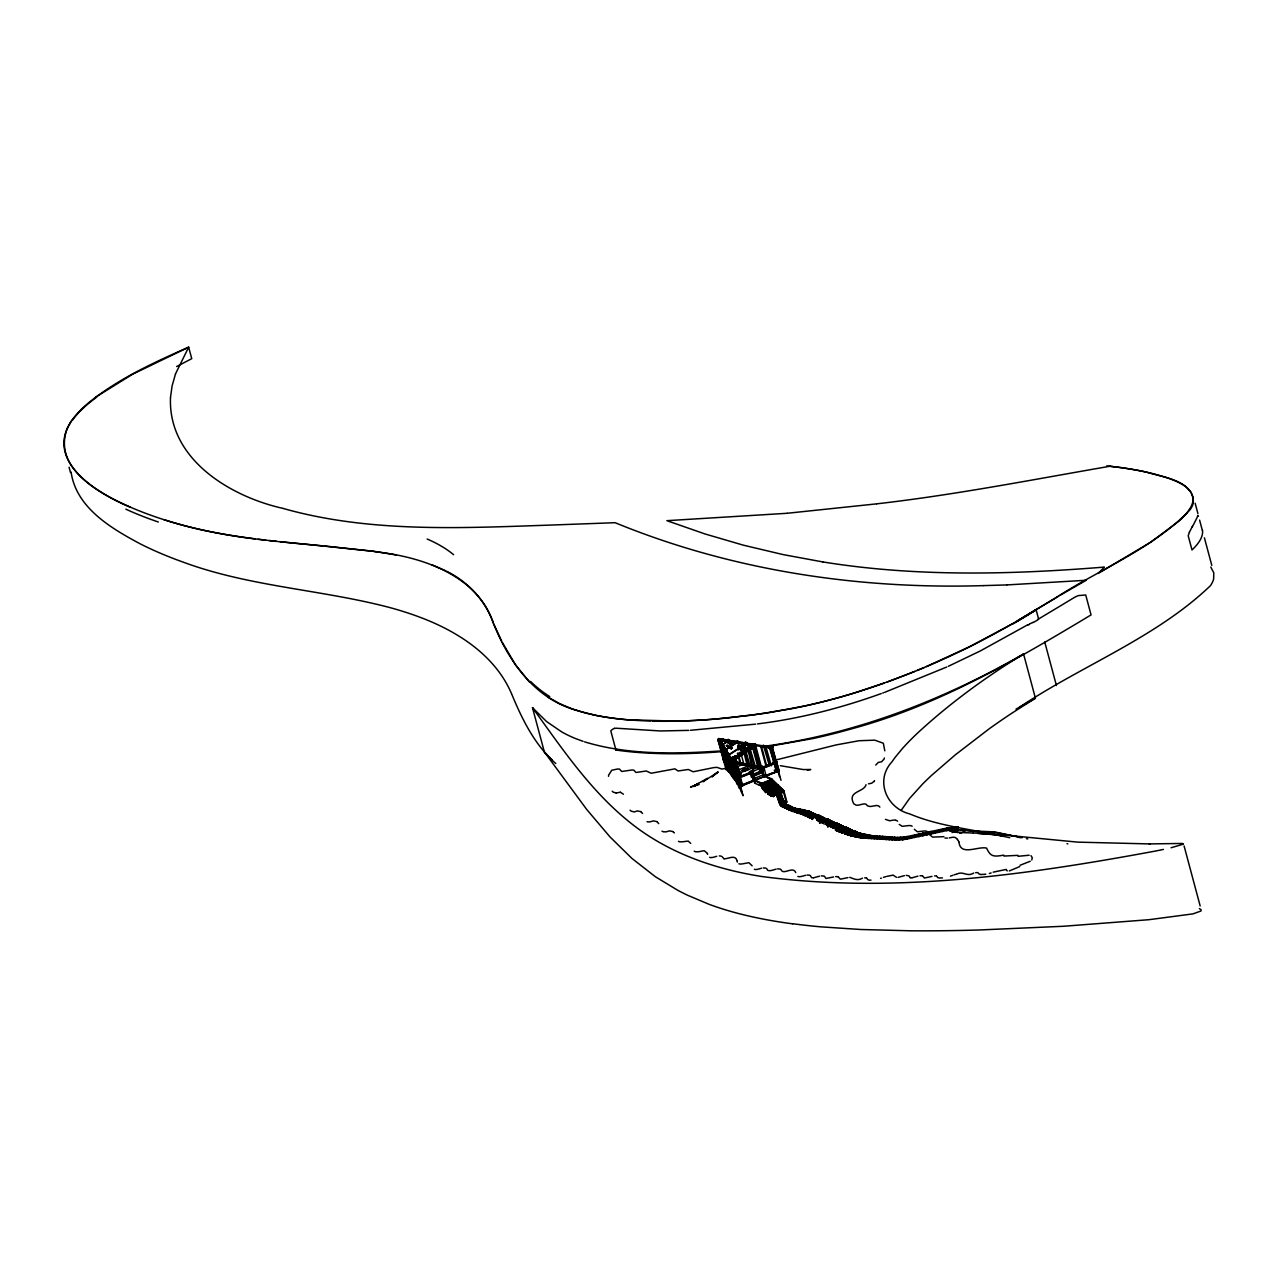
<?xml version="1.0" encoding="UTF-8"?>
<svg xmlns="http://www.w3.org/2000/svg" width="1278" height="1278" viewBox="0 0 1278 1278"><rect width="100%" height="100%" fill="white"/><g stroke="black" fill="none" stroke-linecap="round" stroke-linejoin="round"><path stroke-width="1.5" d="M170.485 397.698C168.025 459.042 229.912 496.439 282.757 508.34M170.485 397.538L172.083 385.988L175.501 373.927M734.371 758.797L734.307 756.384L737.662 755.49L734.499 757.071L734.371 758.797L731.575 760.969L718.555 738.556L772.152 747.342L770.89 748.157L718.188 739.435L724.083 761.432L725.425 760.889M742.518 770.267L744.243 770.57M745.122 770.219L746.56 769.675M737.981 747.774L742.79 750.729L737.853 753.828L741.048 753.397L742.981 751.432L738.173 748.461L738.269 745.425L743.652 746.224L747.518 749.116L755.458 744.659L747.326 748.429M738.173 748.461L738.269 745.425M956.551 829.214L958.356 827.074L946.647 828.144L946.359 829.71L946.599 830.604L958.788 829.646M868.273 838.384L898.674 840.189L907.076 839.071L907.428 837.473L907.188 836.563L897.603 837.441L870.845 835.588M743.732 770.826L742.55 770.171L743.716 769.356M746.017 769.5L742.869 770.155L743.684 769.276M1189.435 532.255L1188.189 535.738L1192.007 549.987L1193.572 548.422A102.48 33.707 -15 0 0 1202.502 530.274M175.501 373.879L188.665 347.201L132.624 374.198L95.754 397.107M875.734 765.075L878.29 762.423L881.692 761.752A29.25 12.908 84.9 0 1 883.881 759.404L884.392 757.966M1031.777 859.982L1032.257 857.746L1031.026 855.669M728.172 767.966L728.843 766.465L728.268 768.302M739.259 777.056L739.914 775.554L741.783 776.193L739.914 775.554M759.563 770.41L760.234 768.909L761.96 769.068L759.659 770.73M67.303 428.306C52.174 468.052 99.636 493.612 129.366 506.743C169.319 524.06 212.228 533.693 255.344 538.917M69.699 423.705L71.84 420.382A252.421 72.111 -12.7 0 1 87.447 403.736C117.56 379.087 153.264 362.776 188.649 347.153L191.748 358.671L176.636 366.546M901.166 810.396L909.473 798.558L922.62 784.021A509.858 167.674 -15 0 1 931.358 775.57L955.273 754.867L988.805 729.099A573.822 188.713 -15 0 1 1012.495 712.789L1035.42 698.235L1023.55 653.937C943.755 699.817 856.164 733.86 764.627 746.24M1192.486 526.472L1191.975 527.303M71.84 420.382C43.292 461.55 98.805 494.155 130.58 507.254M874.535 780.666L874.296 781.082A29.09 7.269 80.2 0 0 874.088 781.481M1189.467 509.379L1186.831 512.957M1183.476 844.135L1171.079 847.745M958.356 827.074L956.887 828.831L946.359 829.71L902.54 838.879L866.452 837.09L869.232 835.093L869.599 836.483L877.075 836.994L876.804 836.004L873.96 837.809L874.232 838.799L877.075 836.994L897.859 838.384L897.603 837.441L894.824 839.247L895.079 840.205L897.859 838.384L907.444 837.473L946.886 829.023L946.647 828.144L907.188 836.563L907.076 839.071M952.03 832.633L954.698 829.294L958.899 830.093M1020.02 865.286L1030.244 861.26M1019.748 866.58L1009.316 870.941M717.821 771.928L711.958 776.896L718.044 772.072L702.884 781.753L707.469 778.366L693.65 785.938L698.555 783.845L690.535 787.056L699.05 784.58M734.179 758.11L731.575 760.969M1038.135 619.319L1038.982 618.744M718.188 739.435L719.45 738.62L723.444 744.786L722.405 745.457L727.885 765.57M739.004 771.752L736.016 772.12L737.949 770.842L739.004 771.752L719.546 738.732L717.948 739.77L723.364 760.027L726.495 764.563M719.913 740.122L718.316 741.16L736.639 772.2L738.237 771.161L719.546 738.732M719.21 740.873L720.073 742.087L719.21 740.873L721.271 739.547L722.134 740.745M719.562 741.048L721.623 739.706M719.722 741.911L721.782 740.569L721.271 739.547M721.655 745.026L722.517 746.224L721.655 745.026L728.3 740.697L729.163 741.911M722.006 745.186L728.652 740.873M727.406 742.119L728.316 741.528L731.863 743.508L731.144 744.802L727.406 742.119L731.144 744.802M727.581 742.806L728.508 742.214L732.054 744.211M726.447 745.601L727.358 745.01L732.086 747.662L731.367 748.94L726.447 745.601L731.367 748.94M726.623 746.288L727.549 745.697L732.278 748.349M730.952 744.1L731.863 743.508M724.706 750.186L725.569 751.4L724.706 750.186L737.086 742.151L737.949 743.365M725.057 750.362L737.438 742.326M731.176 748.253L732.086 747.662M727.757 755.362L728.62 756.56L727.757 755.362L745.873 743.604L746.735 744.818M728.109 755.538L746.224 743.78M738.157 749.978L744.739 745.713M740.138 749.084L745.09 745.889M730.808 760.538L754.994 745.234L755.522 746.272L731.671 761.736L730.808 760.538L731.671 761.736M731.16 760.714L754.994 745.234M731.32 761.576L755.522 746.272M736.943 772.583L736.256 770.81L737.869 769.771M1039.509 618.408L1059.51 606.427M795.89 810.747L796.418 812.728L798.191 812.84L801.034 811.035L799.261 810.923L798.734 808.942L793.095 811.61L791.449 809.98L794.565 808.015L796.018 809.469L792.999 811.258L790.219 809.581L794.565 808.015M798.734 808.942L795.763 808.527L792.743 810.316L794.325 810.444L794.788 812.137L799.133 810.444M797.712 811.051L800.555 809.246L801.178 811.578L802.951 811.69L798.335 813.383L797.712 811.051L794.373 810.635L797.168 808.639L797.616 810.332M796.418 812.728L799.261 810.923M797.76 811.242L802.376 809.565L803.031 812.041L804.054 812.105M802.424 809.757L799.581 811.562L801.913 811.913L804.757 810.108L805.523 812.968L802.68 814.773L801.913 811.913M804.166 812.552L803.431 809.821L800.603 811.626L801.322 814.358L805.428 812.648L801.322 814.358M798.335 813.383L804.757 810.108M799.533 811.37L800.204 813.846L805.555 810.348L806.354 813.319L810.332 811.802L811.306 815.476M805.603 810.54L802.776 812.345L804.357 815.492L810.38 811.993M807.952 813.735L806.37 810.587L800.204 813.846M803.431 814.821L809.102 811.338M806.37 810.587L801.961 812.105L803.511 815.124L806.354 813.319M806.258 813.143L809.469 811.37L810.476 815.076M806.69 813.367L809.901 811.578L810.891 815.284M809.901 811.578L803.511 815.124M811.738 815.683L810.747 812.009L807.968 814.006L809.741 817.92M815.013 814.166L809.325 817.712L808.335 814.038L811.179 812.233L812.952 816.147M808.383 814.23L811.594 812.441L812.584 816.115M811.594 812.441L808.814 814.437L812.025 812.664L813.016 816.338M809.23 814.661L812.073 812.856M809.661 814.869L812.457 812.872L813.447 816.61L816.946 814.869M816.402 817.201L814.022 816.914L813 813.096L810.843 815.092M808.047 817.089L813.607 813.511M808.431 817.105L813.974 813.543L814.997 817.361M808.479 817.281L814.022 813.735L815.46 817.648M814.405 813.751L808.894 817.489L807.185 810.827L803.574 812.584L806.274 813.016M809.262 817.521L814.965 813.99L816.035 817.952M809.693 817.728L815.524 814.214L817.265 820.444M813.159 816.418L815.955 814.421L816.961 818.192M813.591 816.642L816.434 814.837L818.815 815.188L820.652 822.137M814.15 816.866L816.993 815.06L818.543 821.083M811.674 818.751L814.517 816.946M811.738 818.942L814.949 817.169M818.815 815.188L815.971 816.993L816.834 820.22M816.019 817.185L819.23 815.396L821.083 822.345M822.345 822.984L820.508 816.051L819.294 815.588L816.45 817.393L819.661 815.62L821.498 822.553M819.709 815.811L816.866 817.616L818.112 820.875M817.664 817.856L820.508 816.051M817.728 818.048L821.355 816.482L823 821.243M822.728 823L820.939 816.259L818.144 818.255L821.355 816.482M818.99 818.687L821.786 816.69L823.847 821.658L822.633 817.121L819.853 819.118L823.479 817.553L824.741 822.249M821.786 816.69L818.575 818.479L822.217 816.914L824.166 824.278M820.22 819.15L823.064 817.345L825.125 822.281M820.268 819.342L823.479 817.553M823.959 817.968L821.115 819.773L824.342 817.984L825.987 824.406M826.019 822.872L824.757 818.208L821.546 819.981L825.189 818.415L826.882 824.997M821.978 820.204L825.604 818.639L827.761 826.898M825.237 818.607L822.776 820.444M819.374 822.808L822.153 820.827M825.604 818.639L822.824 820.636L825.061 820.971L827.904 819.166L829.837 826.419M819.741 822.84L822.585 821.035L821.786 820.795M823.192 820.652L826.035 818.847L827.457 824.182L829.71 824.518M823.256 820.843L827.904 819.166M828.384 819.581L825.54 821.387L826.339 821.626M825.923 821.403L828.751 819.597L830.668 826.818M825.971 821.594L829.182 819.821L831.099 827.026M831.93 827.409L830.029 820.252L826.387 821.818L829.614 820.029L831.387 825.316M829.662 820.22L826.818 822.026L828.144 825.604M830.029 820.252L827.249 822.249L828.991 826.019M832.345 827.601L830.46 820.46L827.617 822.265L828.575 825.812M827.665 822.457L831.307 820.891L833.288 828.368M832.777 827.793L830.876 820.684L828.096 822.681L831.307 820.891M828.943 823.112L831.738 821.115L833.496 826.307M834.326 826.674L832.154 821.339L828.527 822.888L831.738 821.115M833.927 825.221L833.016 821.77L829.789 823.543L833.432 821.978L835.62 830.396M830.221 823.751L833.432 821.978M833.911 822.377L831.067 824.182L831.866 824.438M837.234 830.924L834.278 822.409L831.451 824.214L834.71 822.633L836.85 830.892M834.71 822.633L831.914 824.63L835.141 822.84L836.611 828.336L839.662 828.943M835.189 823.032L832.345 824.837L837.01 823.16L839.311 831.85M834.598 825.173L836.036 830.556L838.831 828.623L837.425 823.367L834.215 825.157L837.857 823.591L840.093 832.026M834.646 825.364L838.288 823.815L840.141 830.796M838.288 823.815L835.061 825.588L836.291 826.051L837.681 831.227L840.525 829.422L842.122 829.917L839.279 831.722M835.492 825.796L838.703 824.022L840.109 829.246M838.703 824.022L835.86 825.828L837.266 831.051L840.892 829.438M835.924 826.019L839.135 824.246L840.956 831.147M839.135 824.246L836.339 826.227L839.55 824.454L840.493 827.936M839.614 824.645L836.77 826.451L840.413 824.885L842.537 832.936L845.381 831.131L841.771 832.761L839.742 827.968L842.953 826.179L844.95 833.879L847.793 832.074M837.186 826.658L839.981 824.677L841.339 829.741L838.496 831.547L837.138 826.483M840.956 832.473L843.752 830.54L842.154 830.045L840.828 825.109L838.048 827.106L841.259 825.316L842.569 830.189M838.895 827.537L841.675 825.54L842.969 830.349M842.154 825.939L839.311 827.745L842.537 825.971L843.384 829.166M840.173 828.176L843.384 826.403L845.349 834.007L848.161 832.106M840.541 828.208L843.384 826.403M847.394 831.946L848.56 832.234L845.764 834.167L843.8 826.61L840.589 828.4L842.17 832.905L844.982 830.988M843.863 826.802L841.02 828.607L843.256 828.959L846.1 827.154L846.979 830.412M837.649 831.083L840.477 829.278L839.694 829.087M841.387 828.639L844.231 826.834L846.164 834.31L849.375 832.521L848.592 832.361M841.435 828.831L846.1 827.154M838.879 831.563L841.707 829.757M841.739 829.885L838.911 831.69L837.569 826.69M846.579 827.553L843.736 829.358L846.947 827.585L848.975 835.189L852.985 833.639L850.142 835.445L848.225 828.224L844.582 829.789M847.937 831.323L851.196 829.741L852.218 833.496L849.375 835.301L847.378 827.793L844.167 829.582L847.809 828.016L849.774 835.413L852.586 833.528M841.323 832.505L844.167 830.7M847.857 828.208C843.768 828.336 844.934 834.422 848.145 834.853M841.355 832.617L844.566 830.844L843.784 830.668M848.225 828.224L845.445 830.221L847.378 834.71L850.19 832.793M849.439 831.387L848.656 828.448L845.812 830.253L846.979 834.582L849.79 832.665M845.86 830.444L849.071 828.655L849.854 831.547M849.071 828.655L846.292 830.652L849.503 828.879L851.42 836.084L854.008 836.371M849.55 829.071L846.707 830.876L850.349 829.31L851.42 833.272M847.138 831.083L849.934 829.087L851.02 833.144L848.177 834.949L847.09 830.892M847.761 831.962L844.55 833.751L843.256 828.959M851.196 829.741L847.985 831.515L850.781 829.518L851.819 833.384L850.621 833.032M848.784 831.754L851.627 829.949L852.602 833.607M848.848 831.946L852.059 830.173L853.64 836.355L858.976 832.889L860.158 837.697L868.273 838.384L871.117 836.579L870.797 835.397L866.404 834.71L863.561 836.515M846.132 834.183L848.975 832.377M852.106 830.365L849.263 832.17L852.474 830.38L854.039 836.451L859.024 833.08L861.1 833.416L861.707 835.7L864.008 835.972M846.579 834.454L849.407 832.649L852.362 832.936L853.257 836.259L856.068 834.406L855.206 831.131L852.41 833.128L856.052 831.563L856.867 834.646M853.337 830.812L849.694 832.377L853.337 830.812L854.822 836.627L860.03 833.144L860.653 835.477M850.11 832.601L852.953 830.796L853.8 833.927L850.956 835.732L850.062 832.409M847.745 834.726L853.385 831.004L855.621 831.355L856.484 834.55M850.988 833.048L847.777 834.838L846.659 830.684M851.388 833.176L848.576 835.077L847.522 831.115M852.793 833.16L855.621 831.355M852.841 833.352L856.052 831.563M850.158 835.524L856.468 831.786L857.81 837.282L860.126 837.601L864.839 834.422M849.646 832.186L850.557 835.62L853.4 833.815M856.532 831.978L854.167 833.943M858.049 834.901L857.33 832.218L850.557 835.62M851.42 836.084L854.247 834.278L857.634 834.758M854.535 834.215L857.378 832.409L858.832 835.109M857.33 832.218L854.055 833.799L857.746 832.425L858.864 837.505L861.66 835.556L859.615 835.301M854.966 834.422L857.794 832.617M858.177 832.649L855.381 834.646L857.187 834.949M853.257 833.56L854.423 836.531L857.25 834.662M860.078 833.336L855.206 836.707L854.487 834.023M858.417 834.933L854.423 836.531M855.333 834.454L855.988 836.914L861.1 833.416M855.988 836.914L862.41 833.687L863.001 835.892L860.158 837.697M856.739 836.962L859.583 835.157L857.65 834.822L856.1 831.754M862.41 833.687L856.771 837.106L856.132 834.694M859.615 835.684L863.465 833.943L864.04 836.084L869.599 836.483L866.772 838.288L866.388 836.898L864.871 836.802L867.666 834.806L868.081 836.371L865.254 838.176L864.823 836.611L861.995 836.227M860.621 835.365L857.794 837.17L855.589 836.786L854.918 834.23M857.81 837.282L863.465 833.943M861.947 836.036L864.791 834.23L865.302 836.179L862.474 837.985L861.947 836.036L860.685 835.94L863.513 834.135L866.356 834.518L866.819 836.291L863.992 838.096L863.513 836.323M866.356 834.518L861.196 837.889L860.637 835.748L858.305 835.413M870.797 835.397L868.018 837.394L868.273 838.384M1060.261 605.98L1073.376 598.056A42.19 30.784 -83.5 0 1 1078.472 595.58L1085.725 594.989L1091.061 614.91C1015.115 660.55 937.748 705.712 851.483 728.875A204.256 67.175 -15 0 1 813.639 738.412L765.826 746.927M1210.793 567.017L1213.78 572.832L1213.637 579.062A97.735 32.142 -15 0 1 1210.458 585.659C1155.999 637.866 1081.635 665.582 1019.333 707.325M1023.55 653.937C986.041 676.893 950.289 702.9 917.939 732.725A457.939 150.596 -15 0 0 902.428 748.525L895.718 756.64A303.557 99.828 -15 0 0 891.9 761.928C874.791 780.347 886.405 808.079 909.76 813.926C937.445 825.572 967.526 828.751 996.696 834.885M1026.074 615.597L1017.16 621.076L1058.759 596.091M1027.879 614.51L1053.216 599.35M792.695 810.124L795.715 808.335L796.114 809.821L797.52 809.933M793.095 811.61L796.114 809.821M1060.069 595.324L1086.172 580.276L1007.144 584.909M1053.567 599.222C1098.745 569.461 1152.341 549.332 1190.122 509.714A97.735 32.142 -15 0 0 1193.301 503.117C1194.307 480.224 1162.437 477.317 1146.11 472.045M1012.464 623.808L969.203 646.924L926.422 666.573M1035.42 698.235L1015.978 709.146M791.753 811.115L794.916 809.341M995.514 834.63L1002.16 836.084L1001.824 834.806L977.75 833.368L987.415 833.4L994.588 834.917M719.067 738.924L718.508 740.266L731.336 761.992L732.006 760.729L719.179 738.988L718.252 739.275L718.619 740.329L756.241 746.048L755.969 745.042L719.067 738.924L719.354 739.946L756.241 746.048M755.969 745.042L755.522 746.432M790.171 809.389L793.51 807.648L794.852 809.07L791.689 810.843L789.069 809.15L793.51 807.648M790.507 810.635L793.846 808.894M953.739 828.575L949.65 830.892M956.088 829.039L950.864 830.716L953.963 831.77M1027.512 624.91L980.226 650.997L948.34 666.301M789.021 808.958L792.536 807.249L793.782 808.67L790.443 810.412L788.206 808.734L792.536 807.249M789.341 810.156L792.855 808.463M1033.071 622.354L1029.365 624.031M788.159 808.543L791.785 806.865L792.807 808.271L789.293 809.98L786.353 807.728L790.012 805.907L790.363 807.185L786.641 808.83L782.104 805.651L785.922 804.054L789.261 806.53L785.587 808.319L785.219 806.977L788.941 805.348L791.21 807.488L787.488 809.134L784.037 806.562L788.941 805.348M788.478 809.741L792.104 808.079M946.742 667.02L884.743 692.309M783.989 806.37L787.711 804.725M784.357 807.728L790.012 805.907M791.258 807.664L790.906 806.402L787.248 808.223L787.536 809.309L792.072 807.952L787.536 809.309M786.593 808.686L790.315 807.041M924.138 667.531L917.109 670.455M784.325 803.574L783.909 802.392L779.628 803.574L780.059 804.773L784.325 803.574L783.462 800.747L779.229 802.121L782.056 805.459L785.874 803.862L788.031 805.955M782.056 805.459L782.44 806.881L786.258 805.284M719.115 739.435L723.06 738.764L720.233 740.266L719.115 739.435L720.313 740.138L726.303 762.471L719.482 739.722M719.194 739.754L723.156 739.083M723.06 738.764L720.233 740.266M725.265 740.441L729.211 739.786L726.383 741.288C723.46 739.85 728.364 742.071 729.211 739.786M722.214 743.285L719.21 743.668L721.159 742.39M725.345 740.761L729.307 740.106M719.802 743.445L721.543 743.269L719.802 743.445L725.041 761.4L726.447 760.825L722.038 745.026M721.239 746.847L724.227 746.464L722.278 747.742L724.338 746.911L721.239 746.847L723.683 746.879L727.949 762.167M734.035 741.895L737.997 741.24L735.169 742.742L734.035 741.895L737.997 741.24M734.131 742.214L738.093 741.559M734.419 742.198L737.805 741.575L739.818 749.132M914.728 671.429L887.22 681.989M723.683 750.985L726.671 750.617L724.722 751.879L723.683 750.985L726.128 751.017L730.281 765.873M742.822 743.365L745.745 742.183C749.819 744.227 739.898 743.381 744.036 744.068L750.154 766.912L752.71 765.873M726.128 751.017L724.386 751.208L729.387 768.302L724.961 751.496M742.917 743.668L745.745 742.183M726.671 750.617L724.722 751.879M743.876 743.876L746.783 742.694M728.188 754.292L726.128 755.122L729.115 754.755L726.239 755.57L729.227 755.186M751.608 744.818L755.57 744.147L752.742 745.649L751.608 744.818L752.822 745.521L755.362 744.483L761.544 767.519L761.432 766.257L759.947 766.449L761.8 768.382M751.704 745.122L755.649 744.467M749.563 746.959L747.774 747.151L749.563 746.959L755.793 768.11L753.109 769.196L751.752 767.854L748.125 749.036M755.57 744.147L752.662 745.33L758.988 768.557L762.71 766.864L764.228 767.391L762.742 766.321L758.158 768.142L751.975 745.106L754.531 743.636M727.406 755.633L731.591 771.577L726.831 755.346L727.997 754.867M764.132 767.008L761.704 767.998L764.244 776.832L763.078 776.257L778.925 770.89L776.625 762.279L759.675 768.461L759.404 767.439L761.353 766.656L762.375 768.046L759.244 766.544L753.876 745.01L755.602 744.994L754.851 744.611M726.064 769.819L723.156 758.509L724.498 757.966L726.543 761.001M727.965 763.972L726.671 764.691L726.239 763.046L727.565 762.519L728.396 764.723L727.054 765.266L723.556 759.963L725.073 759.34L726.847 761.752M725.009 762.471L723.683 761.129L726 760.202L726.208 761.001M728.556 759.26L731.559 758.892L729.61 760.17L728.556 759.26L731.559 758.892M760.394 746.272L764.356 745.601L761.528 747.103L760.394 746.272L761.608 746.975L766.864 766.624M760.474 746.576L764.436 745.921M728.684 759.707L730.633 758.429M723.907 761.928L727.102 760.745M764.356 745.601L761.528 747.103M729.85 759.771L733.812 774.851L729.275 759.483L731.016 759.292L735.217 774.292L731.016 759.292M765.298 746.895L767.024 746.879L765.298 746.895L769.819 765.059M726.287 763.238L727.613 762.694L737.789 778.989M723.156 758.509L726.671 763.813L728.013 763.27M725.728 764.388L729.131 763.988L725.936 765.187L725.728 764.388L726.831 764.931L728.476 771.017M728.156 763.845L726.831 764.388L737.086 779.58L741.4 792.232M770.378 748.429L769.18 747.726L773.142 747.055L770.314 748.557M731 763.397L734.003 763.03L732.054 764.308L731 763.397L734.003 763.03M769.26 748.029L773.222 747.374M731.128 763.845L734.115 763.461M761.384 767.583L736.783 762.998L736.08 762.007L737.342 762.407M769.18 747.726L773.142 747.055M728.556 765.298L727.214 765.841L726.671 763.813M736.08 762.007L737.582 761.816M735.553 762.998L738.253 762.599L738.524 763.605L736.575 764.388L735.553 762.998L738.253 762.599M735.824 764.02L738.524 763.605M728.045 768.046L729.355 769.388L728.045 768.046L730.345 767.104M728.252 768.845L730.792 767.727M733.444 767.535L736.447 767.167L734.499 768.445L733.444 767.535L734.738 768.046L738.444 782.168L734.163 767.759M737.454 753.525L740.489 764.851L743.876 764.228L741.336 754.803M733.572 767.982L736.559 767.615M736.352 767.104L744.659 763.749M736.447 767.167L734.499 768.445M740.489 764.851L743.876 764.228M747.566 764.148L749.068 763.956L748.253 765.202L747.566 764.148L749.068 763.956M730.904 771.241L733.013 771.017L730.457 772.12L731.559 772.663M747.039 765.139L748.988 764.356L749.739 764.723L747.039 765.139L747.31 766.145L750.01 765.746L747.31 766.145M747.79 764.963L749.291 764.787M738.636 769.835L750.841 764.899M743.205 743.652L749.323 766.496L751.863 765.474M736.016 772.12L738.077 771.289M736.815 772.136L738.876 771.305M735.888 771.672L738.349 771.72L742.055 784.884M732.454 774.596L735.872 774.212L732.677 775.395L732.454 774.596L733.78 775.938L732.677 775.395M747.326 769.548L748.541 769.388L747.806 767.87L747.326 769.548L748.541 769.388M739.004 773.334L757.023 766.049M751.959 768.621L755.793 768.11M740.968 774.101L739.611 772.759L740.968 774.101L738.301 775.171L740.777 773.334L734.323 759.148M759.947 766.449L761.432 766.257M752.247 771.944L753.189 772.407L735.984 779.213L734.674 777.871L739.179 775.842L740.585 776.529L735.329 777.791L731.719 763.621L735.329 777.791M753.333 771.385C751.496 773.765 747.151 771.608 751.927 770.698L753.429 771.768L738.253 777.903L736.751 776.832L738.524 777.982M749.611 772.056L753.429 771.768M759.404 767.439L762.742 766.321M738.38 777.743L740.681 786.353L755.378 780.411L753.061 771.8L751.911 771.225L749.962 772.008L751.352 777.184M734.882 778.669L775.474 762.215L776.497 762.982L761.832 768.829L763.94 776.736L779.213 770.81L772.104 746.975M740.585 776.529L734.674 777.871M774.676 763.062L773.062 762.151L776.88 761.864L760.905 768.094M753.061 771.8L737.694 777.839L738.62 778.302M737.086 779.58L738.412 779.053M738.524 779.42L737.182 779.963L738.412 783.254L737.31 782.711L739.403 780.986M737.566 780.538L738.908 779.995L739.403 781.832M753.988 774.005L762.854 770.426M739.004 780.379L737.47 781.05L726.703 765.314M753.189 774.692L763.126 770.506M752.662 775.123L763.174 770.698M752.726 775.315L761.704 771.688M752.518 775.81L763.142 771.513M752.71 775.906L762.263 772.024M752.902 776.018L762.311 772.216M737.31 782.711L739.85 781.609M753.301 776.209L763.254 772.2M753.557 778.717L764.228 774.404M737.678 780.922L741.879 785.523M736.591 771.896L739.946 785.107L742.917 785.603L740.617 786.529L739.531 785.778M758.781 784.66L762.199 786.353L754.755 783.206L753.86 779.852L761.305 782.999L773.573 794.996L773.334 796.593L767.934 793.926L766.001 787.967L774.947 784.532L776.065 788.079M737.598 777.519L739.914 785.794L754.483 779.915M740.425 786.114L778.43 770.746M762.039 788.254L761.305 782.999L763.094 789.676L768.142 792.168L764.164 790.747L762.135 783.43M772.679 784.628L771.624 778.813L783.893 790.826L786.913 802.089L783.606 801.002L786.226 805.172L782.392 806.769L780.858 805.795L780.507 804.501L784.644 803.095L785.874 803.862M753.86 779.852L761.209 783.622L771.401 779.5L772.934 784.932M762.439 783.909L771.129 780.187L772.152 784.005M771.385 780.475L762.183 783.622M762.95 784.484L772.152 781.353L763.206 784.772L765.65 792.616M771.177 780.379L762.694 784.197L771.896 781.05M763.461 785.075C786.976 778.174 755.09 781.705 765.746 791.641M763.909 785.459L772.663 781.928L773.973 786.21M764.212 785.938L772.966 782.408L774.452 786.641M773.414 782.791L764.675 786.337L766.225 792.088M764.723 786.513L773.669 783.094M773.717 783.27L765.442 787.2M774.819 786.705L773.925 783.382L765.187 786.913L766.704 792.28M765.234 787.104L774.18 783.67L775.331 787.344M774.228 783.861L765.49 787.392L767.487 792.903M765.746 787.679L773.973 783.574M765.937 787.775L774.692 784.245L775.602 787.663M766.257 788.27L774.995 784.724M777.359 785.411L775.97 784.724L765.778 788.846L767.167 789.532L777.359 785.411L779.42 792.184M760.698 783.238L767.263 788.909L768.557 794.692M768.397 789.82L777.088 786.098L778.27 789.852M777.343 786.385L768.142 789.532M768.909 790.411C792.855 784.053 761.752 786.817 770.985 796.178M777.152 786.289L768.653 790.108L777.855 786.976M769.42 790.986L778.158 787.456L769.675 791.274L778.621 787.839L779.788 791.561M770.187 791.849L778.925 788.318L782.519 799.677M770.634 792.248L779.372 788.718M770.682 792.44L779.628 789.005M767.934 793.926L773.941 796.354M779.676 789.197L771.401 793.111M771.145 792.823L779.884 789.293L780.906 793.127M771.193 793.015L780.139 789.58M780.187 789.772L771.449 793.303L780.65 790.171L781.657 793.894M771.704 793.59L780.65 790.171M780.906 790.459L772.168 793.989M780.954 790.651L772.407 794.277M771.736 794.756L781.928 790.635L783.67 791.497L773.478 795.619L771.736 794.756L773.541 795.859L783.734 791.737L781.992 790.874L771.8 794.996M766.656 789.149L773.573 794.996M771.017 779.069L783.893 790.826M743.764 769.548L745.298 768.909M616.236 793.047L620.245 792.2M882.715 693.043L883.625 692.708M993.182 872.171L1006.233 869.423M881.261 693.571C841.228 707.964 799.772 718.731 757.487 723.907M991.121 872.906L989.332 873.513M866.037 784.708C863.96 792.488 846.915 790.89 853.72 803.718L855.717 804.964C858.624 806.594 865.733 801.21 867.347 805.795L870.142 806.53L876.772 805.475A29.234 16.055 61.8 0 1 878.897 806.098L879.871 807.105M952.925 875.254L950.465 876.133M884.184 683.091L857.091 692.149A207.148 68.165 -15 0 1 794.565 708.108L791.194 708.795M880.558 878.369L881.389 878.082M954.155 874.823L956.12 874.264M883.433 877.363L885.926 876.612M780.858 805.795L784.98 804.389M981.472 832.106L979.315 832.841M978.405 833.144L979.779 833.048M978.229 833.192L973.309 833.016M932.013 876.389L924.425 878.034L922.588 875.909M718.508 740.266L719.179 738.988M755.633 745.362L718.348 739.307L731.08 761.001L732.006 760.729M917.908 876.133L912.236 877.746M716.75 856.292L712.948 857.394A18.866 14.601 49.8 0 0 710.872 857.65A24.138 9.729 66.2 0 0 709.609 857.346M833.591 876.964L825.971 878.481L824.566 876.42M847.969 877.619L840.317 879.184L838.176 876.756M779.66 803.319L783.941 802.121M778.046 799.581L776.433 794.149L780.714 792.967L783.462 800.747M776.896 795.443L781.178 794.261L783.142 801.114M776.96 795.635L781.289 794.612M777.056 795.986L781.337 794.804M777.168 796.338L781.401 794.964M781.848 796.274L777.567 797.456L779.101 802.408M777.982 798.574L782.248 797.392L783.781 802.344M778.382 799.693L782.663 798.51M783.063 799.629L778.781 800.811L780.059 804.773M783.638 801.785L779.356 802.967L779.756 804.086M744.723 770.139L742.822 769.915L743.572 770.314M956.759 874.104C963.308 870.701 967.111 877.283 973.708 873.05M886.852 876.373L892.683 875.238M898.099 877.379L904.409 875.654M813.671 877.778L819.517 876.181M775.538 760.075L836.068 744.93L859.04 740.729L874.807 740.17L883.338 743.253L884.807 750.841M868.465 783.845L871.772 783.206A24.761 14.457 89.5 0 1 874.088 781.449M907.076 839.055L946.599 830.604L946.854 828.895L958.484 827.585M1163.411 849.423L1160.472 850.046M1159.593 850.221L1157.309 850.685M1109.863 466.262C1032.592 479.649 954.97 494.89 876.756 503.836M1156.414 850.876C1026.697 874.951 893.402 894.025 761.688 876.484C714.019 868.992 666.717 852.474 628.984 821.642C589.925 790.139 561.601 747.902 532.479 707.645L544.348 751.943L586.81 809.581L609.925 836.834L631.843 858.353L655.39 876.74L677.659 890.239A796.178 261.83 -15 0 0 687.628 895.271L708.971 904.265A610.469 200.758 -15 0 0 792.552 923.834M975.609 872.682L977.846 872.586L979.236 874.168A17.525 8.866 63.2 0 1 980.849 874.535M790.076 709.002L752.79 715.057L714.322 719.131A339.357 111.058 -14.9 0 1 660.758 721.287L652.275 721.111M919.968 875.75L922.333 875.765M906.166 875.334L909.073 875.925L910.192 877.651M984.699 874.392L984.539 874.424A21.614 18.036 43.1 0 0 980.849 874.535M849.726 877.315C853.768 878.641 857.314 881.245 862.49 878.194M984.859 874.36L985.817 874.2M835.668 876.596L838.112 876.724M821.275 875.877L824.006 876.069M744.786 769.164L746.017 769.164M807.009 875.063L809.629 875.19M763.317 867.922L766.001 868.113M777.615 868.88L780.299 869.056M805.571 875.318L801.306 876.5A18.851 14.585 49.8 0 0 799.229 876.772A24.17 9.745 66.2 0 0 797.855 876.484M776.177 869.12C773.174 869.855 767.199 872.618 766.768 868.641M761.56 868.209L757.614 869.344A18.882 14.601 49.8 0 0 755.522 869.599A24.17 9.745 66.2 0 0 754.371 869.312M807.265 770.059L810.715 769.532L803.143 769.548L780.363 765.682M726.559 768.35L721.735 769.052L716.99 767.343L713.523 767.647L693.171 771.768L688.315 769.484L678.027 770.985L674.96 768.845L651.141 773.254L646.285 770.985L635.997 772.487L633.776 770.107L631.987 769.995L621.699 771.481L619.479 769.116L617.689 768.989L611.763 770.235L608.727 774.995A72.351 14.921 79.2 0 0 608.504 775.97L608.52 776.305M949.266 837.889L953.005 837.218A27.03 14.841 61.8 0 1 955.561 837.633L957.062 839.023M947.493 838.128L944.937 838.033M755.649 724.147L690.487 730.281M876.42 503.883L787.296 513.261M787.104 513.293L666.892 520.673L705.041 533.964L743.381 545.179L783.094 554.588L822.744 561.921M1029.189 855.222L1018.071 856.308M719.913 751.017C674.816 753.956 628.297 755.154 584.573 741.847M688.746 730.377L660.486 730.968L616.204 728.22A44.331 24.426 51.2 0 0 614.494 728.412M1006.888 584.925L983.613 585.612M983.453 585.612C858.097 589.493 731.479 570.451 615.101 522.702L548.278 525.162C459.856 528.118 369.118 532.814 282.981 508.404M1150.2 843.895L1149.162 843.911M1150.44 843.895L1181.815 843.464A34.043 4.489 -13.1 0 1 1182.134 843.528L1182.837 843.592M1149.082 843.911L1077.785 842.138L1001.824 834.806M910.319 877.746L911.869 877.778M977.143 831.115L994.38 831.882L1018.039 836.834M977.478 831.563L993.949 832.25L1019.061 837.058M976.616 831.563L959.171 829.646M973.085 833.016L961.455 832.553M975.865 831.131L960.832 830.029L962.925 830.333M936.375 875.973L934.553 875.909M896.517 877.363L893.226 875.206M979.491 833.4L993.086 834.614M864.679 877.826L866.452 877.97M812.297 877.73L813.415 877.81M723.987 858.784L722.118 856.675M946.647 828.144L957.334 829.374M724.211 858.8C728.428 858.912 735.409 854.247 737.039 860.685M798.782 809.134L800.555 809.246M803.431 809.821L800.603 809.437L794.788 812.137M809.469 811.37L807.233 811.019L804.389 812.824L805.332 816.37M809.948 811.77L810.747 812.009M811.658 812.632L812.457 812.872M813.048 813.287L813.974 813.543M814.453 813.942L815.524 814.214M815.955 814.421L812.728 816.211L816.003 814.613M808.175 814.565L810.412 814.885M810.763 815.316L811.69 815.508M811.195 815.54L812.121 815.795M823.064 817.345L819.789 818.926M823.543 817.744L824.342 817.984M827.952 819.358L828.751 819.597M821.067 819.581L823.911 817.776L825.54 822.489M818.224 819.629L820.029 819.757M833.016 821.77L829.374 823.32L832.585 821.546L833.959 826.658M833.48 822.169L834.278 822.409M834.758 822.824L837.01 823.16M831.019 824.006L833.863 822.201L835.588 827.249M839.183 824.422L839.981 824.677M841.259 825.316L837.985 826.914M841.675 825.54L838.464 827.313L842.106 825.748L842.969 828.991M841.739 825.732L842.537 825.971M843.432 826.594L844.231 826.834M846.148 827.345L846.947 827.585M849.135 828.847L849.934 829.087M843.688 829.166L846.531 827.361L847.394 830.572M851.627 829.949L848.416 831.738L849.215 831.978M851.675 830.141L852.474 830.38M845.541 831.706L847.362 831.834L844.518 833.639L845.317 833.911M857.25 835.141L858.257 835.221M719.306 855.877L721.351 856.164M304.02 544.045L374.262 551.361M322.759 545.85C269.291 540.882 215.167 536.377 163.824 519.619M302.215 543.917L280.026 541.712M324.74 545.994L375.476 551.537L396.068 554.94M1106.652 465.927L1114.656 466.805A413.066 135.835 -15 0 1 1142.58 471.31L1144.241 471.646A385.173 126.682 -15 0 1 1153.778 473.866L1165.584 477.269A261.447 85.977 -15 0 1 1177.31 481.838A187.834 61.775 -15 0 1 1185.888 486.806L1191.096 492.254L1192.949 496.95A107.032 35.193 -15 0 1 1189.435 509.379M276.447 541.345L269.323 540.562M1110.326 466.31L1113.969 466.726M265.776 540.163L258.236 539.284M960.337 832.841L959.411 832.729L961.344 832.952A43.372 13.611 -15.2 0 1 965.289 830.652M794.612 808.207L795.715 808.335M965.082 830.636L963.261 830.428M959.49 832.729L961.28 832.537L955.864 831.674M792.695 923.754L804.948 925.24A695.615 228.762 -15 0 0 820.78 926.838L860.877 929.505L910.815 930.799A1159.418 381.291 -15 0 0 978.868 930.001L1063.568 926.262L1148.954 919.697L1192.949 913.882L1200.953 911.022L1201.112 909.776L1199.323 908.562M738.46 746.128L743.844 746.927L747.518 749.116M963.404 830.396L962.43 830.301M374.486 551.681C421.181 556.521 477.077 574.653 493.548 623.408M958.101 832.537C952.813 831.595 957.11 832.329 957.302 832.393M822.824 561.921C915.863 577.033 1010.69 574.605 1104.32 567.097L1098.137 573.455L1150.248 542.495L1178.955 521.152A148.264 48.756 -15 0 0 1186.879 512.941M957.142 832.345L956.295 832.218M961.328 830.061L960.561 829.917M734.307 761.448L735.154 762.439M735.026 761.96L763.206 767.199M737.31 762.551L764.308 767.567M734.227 762.279L734.259 761.257M737.39 762.854L762.455 767.519M774.372 770.155L777.631 771.065L774.452 770.474M737.342 763.893L761.944 768.477M955.72 831.643L954.506 831.882M953.628 831.243L952.797 831.515M954.139 831.339L955.081 831.515M953.18 831.627L954.043 831.786M994.508 834.422L996.249 835.269M951.343 831.259L950.337 831.051M1027.8 838.927L1026.426 838.64M997.175 834.997L1009.748 837.713M996.52 834.869L997.367 835.013M1022.144 837.729L1018.662 837.394M593.2 714.801L596.634 715.52A315.362 103.534 -15 0 0 650.678 721.016M1020.435 837.362L1017.639 837.17M620.421 792.264L623.424 794.213M583.103 741.352L575.531 738.556A370.652 121.889 -15 0 1 561.601 731.831L546.489 721.479L532.479 707.645M790.954 806.578L791.785 806.865M575.435 709.993C533.006 697.852 506.695 658.537 491.854 619.319M790.06 806.083L790.906 806.402M569.828 708.028L575.451 710.025A310.985 102.272 -15 0 0 627.258 719.754L676.781 721.127A342.36 112.592 -15 0 0 727.581 717.964L766.8 713.044L804.932 705.951A204.256 67.175 -15 0 0 842.777 696.414C910.799 676.589 975.977 647.067 1036.059 609.558L1038.583 618.999M782.44 806.881L784.325 807.6M431.948 564.812L445.127 570.515M1017.799 855.349L1003.869 856.068M560.355 704.002L548.118 697.229M745.745 742.614L746.863 743.013M775.49 761.177L776.88 761.864M775.586 761.56L776.976 762.247M775.458 761.704L776.625 762.279M729.019 740.122L728.172 739.275M779.213 770.81L740.409 785.73L739.307 785.187M775.826 771.097L776.976 771.672L774.452 762.838M719.099 743.221L720.137 744.131M723.683 746.879L728.476 764.068M721.351 747.295L722.278 747.742M758.972 766.528L761.928 768.222M761.001 768.413L761.928 768.877M758.158 768.142L758.988 768.557M754.419 766.784L755.586 767.359L751.752 767.854M746.608 764.228L748.588 765.202M749.323 766.496L750.154 766.912M771.401 779.5L764.18 775.682L771.624 778.813L773.462 785.571M771.129 780.187L771.896 783.702M763.94 776.736L760.777 767.647M752.167 771.64L755.202 780.267M772.455 781.832L763.972 785.65L766.017 791.993M749.499 771.672L751.129 772.583L753.429 781.193L752.279 780.618M777.088 786.098L778.142 790.683M778.414 787.743L769.931 791.561L771.72 796.29M723.683 761.129L724.786 761.672L727.278 770.65M779.931 789.484L781.449 793.798M728.236 764.244L729.339 764.787L725.936 765.187M738.349 771.72L741.368 784.532M755.378 780.411L754.212 779.836L751.911 771.225M764.931 786.625L773.158 782.503L774.244 786.529M784.213 800.747L786.913 802.089M737.198 777.743L738.301 778.286M737.086 781.912L738.189 782.456M741.607 784.261L742.917 785.603M741.464 784.996L742.63 785.555L740.329 776.96L739.163 776.385L737.214 777.168L742.997 795.715L740.154 784.612M739.946 785.107L737.182 772.184M1003.709 855.126C993.421 857.011 990.466 856.643 986.584 848.097C977.926 846.004 960.273 856.42 958.995 842.042M446.501 571.202C466.438 581.043 483.052 597.737 491.487 618.44M943.915 836.659L932.541 837.106L929.425 834.486M936.742 876.165L937.732 877.619A18.1 9.154 63.2 0 1 939.362 878.018A22.285 18.611 43.1 0 1 942.445 877.938M866.644 878.082L867.922 879.759A18.164 9.186 63.2 0 1 869.439 880.207A23.292 19.442 43.1 0 1 870.973 880.127M1007.288 870.941L1006.297 869.807M810.188 875.542L811.674 877.666M780.986 869.519C783.11 875.75 792.967 865.621 795.779 872.602M657.132 821.85L658.713 823.639M885.462 819.358L889.68 820.78L893.578 820.093A18.866 14.601 49.8 0 1 895.255 820.141M673.059 831.738L674.401 832.905M640.949 811.786L642.562 813.479M672.803 831.547L669.624 830.876L665.822 831.898A21.518 14.042 57.6 0 0 663.506 831.85A31.886 8.866 69.2 0 0 661.972 831.211M656.748 821.578L653.409 820.891L649.767 821.93A21.518 14.042 57.6 0 0 647.451 821.882A31.886 8.866 69.2 0 0 647.083 821.674M640.693 811.61L637.355 810.923L634.048 811.993A27.381 12.796 64.4 0 0 631.252 811.226L630.086 810.204M612.21 791.194L613.456 792.312A27.381 12.796 64.4 0 1 616.236 793.063M555.786 763.541C535.035 745.298 522.43 719.945 512.015 694.817M957.398 839.342L958.085 840.317M552.336 760.426L544.348 751.943M529.348 681.861L515.545 664.895L502.398 642.514M723.364 760.027L727.533 764.611M928.467 832.601L928.084 832.09A24.17 9.745 66.2 0 0 926.103 831.099A18.851 14.585 49.8 0 0 923.93 831.004L917.396 831.77L914.313 829.31M722.405 745.457L717.948 739.77L736.256 770.81M707.373 853.337L704.194 850.701L697.932 851.851A21.518 14.042 57.6 0 0 695.615 851.787A31.886 8.866 69.2 0 0 694.194 851.196M1198.476 516.264L1198.317 516.056A127.784 18.052 -23.7 0 0 1197.71 515.481L1197.486 516.392A99.364 23.659 -16.8 0 1 1196.543 518.66L1194.722 522.191A102.464 44.906 -12.3 0 1 1192.406 526.472M732.262 769.931L735.345 774.484M724.882 759.42L726.942 762.455M727.597 764.723L724.227 759.691M738.444 781.273L727.198 763.924M737.55 781.848L740.553 786.066M728.077 770.458L734.946 780.554M737.134 784.372L733.588 775.522M739.339 788.51L735.521 778.382M718.555 738.556L732.262 761.704M958.82 841.739L958.324 840.796M690.727 843.4L688.203 841.068L681.877 841.882A21.518 14.042 57.6 0 0 679.561 841.819A31.886 8.866 69.2 0 0 678.474 841.323M754.659 745.074L755.17 746.096M745.873 743.604L746.384 744.643M737.086 742.151L737.598 743.189M728.3 740.697L728.811 741.735M501.631 640.997L494.155 624.814M511.711 694.082C495.129 654.895 456.645 630.677 418.146 616.571A678.969 223.283 -15 0 0 389.439 607.465C321.417 589.573 249.881 586.762 183.521 562.256A1036.793 340.97 -15 0 1 140.404 543.949C111.314 528.405 76.185 507.893 71.089 472.061M734.419 760.57L738.876 771.017M783.158 800.747L784.037 802.904M782.743 799.996L783.334 801.45M776.433 794.149L779.181 801.929M732.949 759.691L736.176 768.893M732.31 759.372L733.46 762.998M766.049 747.279L771.353 765.81M754.627 745.378L760.921 767.375M743.365 746.975L748.557 765.075M735.026 755.777L737.071 762.95M1199.579 520.082L1202.326 530.322M738.364 776.337L735.329 767.295L739.147 781.257M733.955 765.202L736.927 775.794M730.058 760.442L731.527 765.73M733.364 764.915L736.735 777.216M728.476 756.624L732.31 770.666M725.553 750.729L730.105 767.391M720.968 742.981L725.265 758.733M748.988 746.671L753.924 764.947M1195.154 503.276L1197.933 513.628M1204.403 537.798L1211.8 565.403M1184.099 845.988L1200.154 905.942M1044.749 642.035L1056.411 685.503M1001.201 835.125L1001.553 836.403M839.694 827.777L840.557 830.972M838.416 827.122L839.726 831.994M836.723 826.259L838.096 831.387M830.253 826.626L828.336 819.39L825.125 821.163L826.451 824.789M828.463 822.697L829.406 826.227M826.77 821.834L828.128 826.914M821.93 822.776L820.093 815.827L817.297 817.824L818.958 821.291M819.374 818.719L820.236 821.93M818.942 818.495L820.172 823.048M818.527 818.287L819.39 821.498M816.818 817.425L817.696 820.652M814.565 817.137L813.543 813.319L807.632 816.882L806.642 813.175M811.578 815.556L812.616 819.454M810.044 814.869L809.054 811.147L806.21 812.952L807.201 816.674M809.182 814.469L810.172 818.144M772.088 746.544L781.002 780.363M777.583 769.532L779.5 776.673M783.286 791.066L786.305 802.328M770.89 748.157L777.088 771.289M770.219 748.237L776.657 771.848L769.548 748.013M780.043 791.833L779.117 788.414L770.442 792.152L771.928 796.386M779.292 791.002L777.583 784.74L778.526 790.139M775.97 784.724L776.896 788.159M769.42 765.602L763.301 745.09M760.761 746.56L766.033 766.209M772.966 795.236L773.334 796.593M763.877 767.439L766.177 776.05M769.883 791.37L771.193 796.274M769.116 790.507L770.73 795.89M762.71 766.864L763.637 770.299M768.861 790.219L770.235 795.315M768.35 789.628L769.979 795.028M764.42 776.034L771.465 779.724L761.273 783.845L754.212 780.155M769.468 794.421L767.902 789.245L769.196 794.117M760.41 766.672L760.634 767.503M765.698 787.488L767.024 792.472M760.17 767.822L760.442 768.829M763.158 784.596L765.458 792.504M762.902 784.293L764.42 789.996M762.391 783.718L764.595 791.274M761.209 783.622L762.726 789.309M748.62 750.649L750.665 758.269M753.109 769.196L748.349 747.438M752.359 772.008L755.362 782.967M748.988 764.356L749.259 765.362M748.029 764.372L748.253 765.202M747.79 765.506L748.061 766.528M748.173 769.196L747.806 767.87L746.959 768.206L747.694 769.723M738.285 753.94L741.32 765.266M737.118 761.592L737.773 763.238M736.543 762.231L736.767 763.062M736.304 763.381L736.575 764.388M739.179 775.842L740.553 781.545M734.035 758.844L735.042 762.599M732.773 771.177L732.55 770.378L730.249 771.321L732.997 777.695M724.85 750.074L727.693 760.634M729.722 769.787L731.032 774.692M727.789 766.912L729.083 771.768M720.936 744.179L728.46 771.864M615.868 749.835L610.788 730.856A29.522 16.933 56.3 0 1 614.462 728.348M69.076 467.205L70.498 472.572M722.517 747.358L727.07 764.643L721.942 747.071M720.393 743.732L725.041 761.4M731.08 761.001L731.336 761.992M742.534 746.847L746.879 764.244M734.435 758.285L735.393 762.103M752.151 865.813L748.86 862.682L742.438 863.88A18.866 14.601 49.8 0 0 740.345 864.136A24.138 9.729 66.2 0 0 738.876 863.8M737.15 861.212L737.326 862.075M707.421 853.512L707.597 854.375M899.233 824.39L902.236 826.339L908.77 825.572A18.866 14.601 49.8 0 1 910.942 825.668A24.154 9.729 66.2 0 1 912.172 826.243M737.662 753.125L737.853 756.177M895.766 820.188A24.138 9.729 66.2 0 1 897.619 821.131M1067.018 843.656A7.732 4.457 60.7 0 1 1067.833 843.911M1036.682 609.606A470.032 155.261 -14.9 0 1 1013.087 623.888M593.423 714.69A311.465 102.32 -15 0 1 575.643 709.929M570.004 707.948A346.386 114.205 -15.2 0 1 560.515 703.938M549.748 696.59A576.65 191.412 -15.6 0 1 530.594 681.43M427.171 539.028A711.063 204.56 -22.5 0 1 453.626 554.716M67.462 428.29A280.968 80.131 -12.9 0 1 69.875 423.689M72.399 420.302A252.341 72.223 -12.6 0 1 77.287 414.216A255.728 73.789 -12.2 0 1 96.761 397.091M1113.953 466.742A411.756 135.42 -15 0 1 1146.11 472.061M158.328 521.999A1039.861 310.219 -16 0 1 125.851 509.155M721.016 751.704A329.9 108.502 -15 0 1 615.613 749.978M1027.528 625.357A110.259 68.565 -68.5 0 1 1029.365 624.479M1038.215 619.526A59.938 43.66 83.8 0 1 1033.119 622.53M1191.799 527.415A116.17 68.884 -7 0 1 1189.323 532.239M911.102 835.732L911.054 838.208L911.102 835.732M915.048 834.885L915.016 837.362L915.048 834.885M919.01 834.039L918.962 836.515L919.01 834.039M922.956 833.192L922.908 835.684L922.956 833.192M926.901 832.361L926.854 834.838L926.901 832.361M930.847 831.515L930.799 833.991L930.847 831.515M934.809 830.668L934.745 833.144L934.809 830.668M938.755 829.821L938.707 832.298L938.755 829.821M942.701 828.975L942.653 831.451L942.701 828.975M903.722 837.154L902.795 839.806L903.722 837.154M900.543 837.441L898.674 840.189L900.543 837.441M698.283 783.542L693.698 786.497L698.395 783.542M873.832 835.796L870.989 837.601L871.261 838.592L874.088 836.786L873.832 835.796M879.775 836.211L876.932 838.017L877.203 839.007L880.047 837.186L879.775 836.211M882.747 836.403L879.919 838.224L880.175 839.199L883.018 837.394L882.747 836.403M885.734 836.611L882.89 838.416L883.146 839.406L885.989 837.601L885.734 836.611M888.705 836.818L885.862 838.624L886.117 839.614L888.961 837.793L888.705 836.818M891.677 837.026L888.833 838.831L889.105 839.806L891.932 837.985L891.677 837.026M894.648 837.234L891.82 839.039L892.076 839.997L894.904 838.192L894.648 837.234M731.128 740.697L730.153 741.08L731.879 741.064L731.128 740.697M742.55 742.582L741.575 742.965L743.301 742.949L742.55 742.582M732.933 757.087L731.719 757.566L732.933 757.087M738.908 780.89L737.965 781.992L738.908 780.89M776.034 784.948L765.841 789.069L767.231 789.772L777.423 785.635L776.034 784.948M784.932 804.181L780.81 805.603L779.963 804.405L784.229 803.207L784.932 804.181M743.572 771.193A2.492 0.815 -15 0 0 747.055 769.548A2.492 0.815 -15 0 0 743.301 769.787A2.492 0.815 -15 0 0 743.572 771.193M743.524 771.001A2.492 0.815 -15 0 0 747.007 769.356A2.492 0.815 -15 0 0 743.237 769.612A2.492 0.815 -15 0 0 743.524 771.001"/></g></svg>
